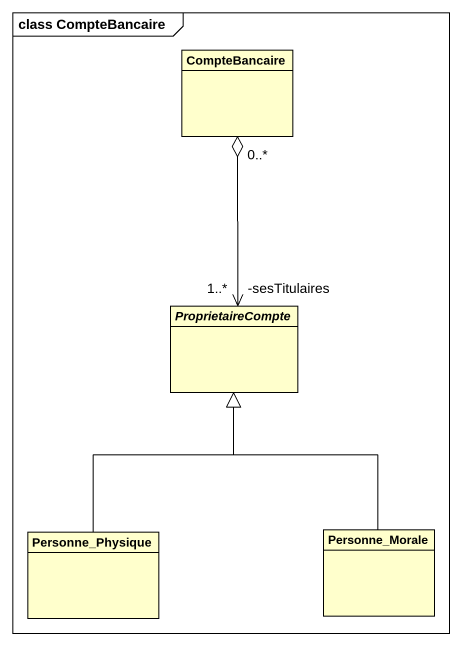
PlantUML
@startuml
mainframe class CompteBancaire
hide circle
hide empty members
class CompteBancaire
abstract class ProprietaireCompte
class Personne_Physique
class Personne_Morale
ProprietaireCompte "-sesTitulaires\n1..*" <-up-o "0..*" CompteBancaire
Personne_Physique -up-|> ProprietaireCompte
Personne_Morale -up-|> ProprietaireCompte
@enduml
